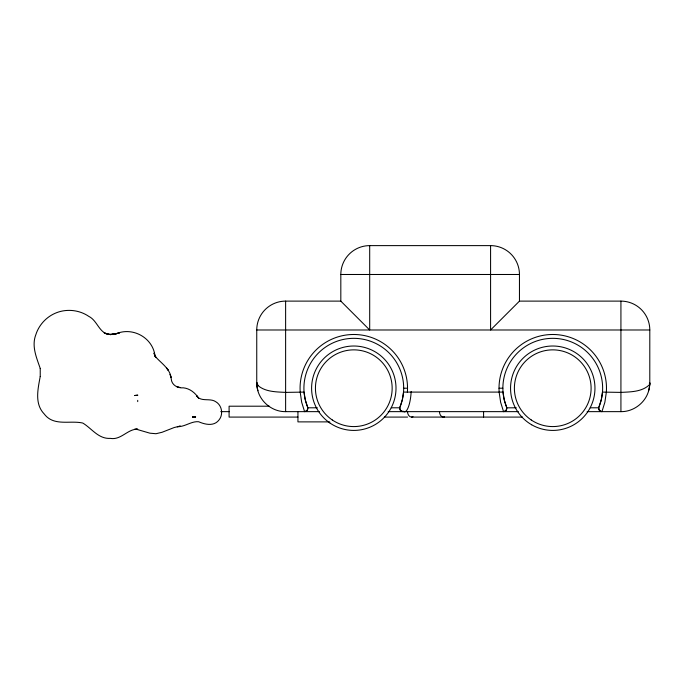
<?xml version="1.0" encoding="UTF-8"?>
<svg xmlns="http://www.w3.org/2000/svg" width="684" height="684" viewBox="0 0 684 684"><rect width="100%" height="100%" fill="white"/><g stroke="black" fill="none" stroke-linecap="round" stroke-linejoin="round"><path stroke-width="1.03" d="M40.228 376.491L40.228 368.428M40.228 376.457C37.979 388.845 34.328 403.705 44.178 413.923C53.694 426.671 70.033 420.104 82.807 423.063C91.801 428.449 98.419 439.102 110.295 438.384C121.085 440.342 127.686 428.825 137.715 429.176L134.671 429.15M601.971 411.58L604.861 402.312L606.323 392.394A53.728 53.728 0 0 0 552.749 334.485A53.728 53.728 0 0 0 499.183 392.394L500.645 402.312L503.544 411.597M399.995 407.04L402.329 399.764L403.534 392.094L503.005 392.094M590.266 407.792L598.714 407.792L599.423 410.46L601.911 411.64A3.275 3.275 0 0 1 598.91 407.125L601.279 399.764L602.484 392.094L620.927 392.394C630.255 391.889 641.267 391.958 648.68 385.425M598.936 407.057L598.945 407.04A49.881 49.881 0 0 0 552.749 338.332A49.881 49.881 0 0 0 506.596 407.125A3.275 3.275 0 0 1 503.561 411.64L506.057 410.486L506.793 407.835L516.3 407.792M519.447 301.131L490.582 329.987L490.582 245.616L369.693 245.616A28.873 28.873 0 0 0 340.82 274.489L340.82 301.114L285.621 301.114A28.873 28.873 0 0 0 256.748 329.987L256.748 382.766A32.088 30.472 -7.2 0 0 257.842 390.744C261.22 402.799 273.027 411.871 285.621 411.64L319.419 411.64M587.137 411.64L620.927 411.64C633.495 411.862 645.38 402.816 648.68 390.735A32.088 30.472 7.2 0 0 649.791 382.766L649.8 329.987A28.873 28.873 0 0 0 620.927 301.114L519.455 301.114L519.455 274.489A28.873 28.873 0 0 0 490.582 245.616M340.82 274.489L519.455 274.489M256.748 329.987L649.8 329.987M403.697 388.213L407.527 388.213M499.021 388.213L502.851 388.213M269.342 406.202L229.089 406.202L229.089 417.086L297.942 417.086M317.342 407.792L307.834 407.792L307.133 410.46L304.645 411.64A3.275 3.275 0 0 0 307.638 407.125A49.881 49.881 0 0 1 353.799 338.332A49.881 49.881 0 0 1 399.96 407.125A3.275 3.275 0 0 0 402.996 411.64L400.491 410.486L399.764 407.792L391.308 407.792M220.761 411.64L229.311 411.64M388.179 411.64L518.369 411.64M384.357 417.086L407.578 417.086M411.554 417.086L522.576 417.086M329.714 421.883L297.942 421.883L297.942 411.64M136.073 429.159L149.899 433.177L155.995 433.724L162.091 432.271L174.275 427.5L180.362 426.115L177.318 426.705C185.005 426.944 191.323 421.011 198.642 421.737C205.149 424.584 214.015 426.568 219 419.985C223.574 414.461 222.001 405.279 215.734 401.705C209.945 397.678 200.771 402.38 196.565 395.651L198.642 398.199C195.214 392.873 189.904 388.503 183.415 387.837C177.686 388.315 171.667 385.169 171.231 378.902C170.487 368.565 160.962 363.255 154.986 356.108L155.995 357.578L153.986 353.124L155.012 356.167C153.156 338.05 133.012 326.67 116.391 333.672L119.435 332.98L110.295 334.656L116.391 333.801C112.33 334.408 107.961 335.04 104.199 332.946L110.295 334.536C99.283 334.185 97.727 320.728 88.843 316.41C79.053 309.672 65.809 308.475 54.968 313.366C45.948 317.333 38.808 325.293 35.833 334.69C31.37 346.189 36.585 357.681 40.228 368.462M340.829 301.131L369.693 329.987L369.693 245.616M257.868 385.425C265.281 391.958 276.302 391.889 285.621 392.394L304.055 392.094L305.278 399.764L307.612 407.057M506.562 407.04L504.228 399.764L503.022 392.094M304.585 411.597L301.687 402.312L300.233 392.394A53.728 53.728 0 0 1 353.799 334.485A53.728 53.728 0 0 1 407.365 392.394M620.927 301.114L620.927 411.64M483.579 411.64L483.579 417.086M285.621 301.114L285.621 411.64M137.715 400.345L137.715 401.611M649.176 384.297A32.088 9.986 -2.4 0 0 649.757 382.775A32.088 30.361 -3 0 1 648.577 390.709M649.569 382.775A32.088 10.38 1 0 1 649.501 385.477M256.876 384.989A32.088 10.38 -1 0 1 256.825 384.793M256.782 383.544A32.088 10.38 -1 0 1 256.979 382.775M258.261 385.4A32.088 9.986 2.4 0 1 256.791 382.775M257.979 390.709A32.088 30.361 3 0 1 256.748 382.766M411.161 391.513A19.143 5.344 -86 0 1 403.073 411.144M444.583 416.881A5.446 4.01 -90 0 1 439.47 411.64M413.033 416.71A5.446 4.01 -90 0 1 407.544 411.64M193.734 416.881L192.555 417.334L195.598 416.881L192.555 416.872L195.598 416.83L193.734 416.881M137.715 395.181L134.671 395.514L137.715 395.181M113.339 334.382L110.295 334.442L113.339 334.382M180.362 387.572L177.318 387.041L180.362 387.572M168.178 370.181L166.785 368.197L168.178 370.181M170.915 377.371L170.136 374.319L170.897 377.337M330.141 423.165A42.211 42.211 0 0 0 395.899 391.222A42.211 42.211 0 0 0 335.357 350.251A42.211 42.211 0 0 0 330.141 423.165M332.296 419.985A38.355 38.355 0 0 0 392.06 390.949A38.355 38.355 0 0 0 337.041 353.714A38.355 38.355 0 0 0 332.296 419.985M531.648 424.764A42.211 42.211 0 0 0 594.96 388.213A42.211 42.211 0 0 0 531.648 351.661A42.211 42.211 0 0 0 531.648 424.764M531.254 419.985A38.355 38.355 0 0 0 591.01 390.949A38.355 38.355 0 0 0 535.991 353.714A38.355 38.355 0 0 0 531.254 419.985"/></g></svg>
